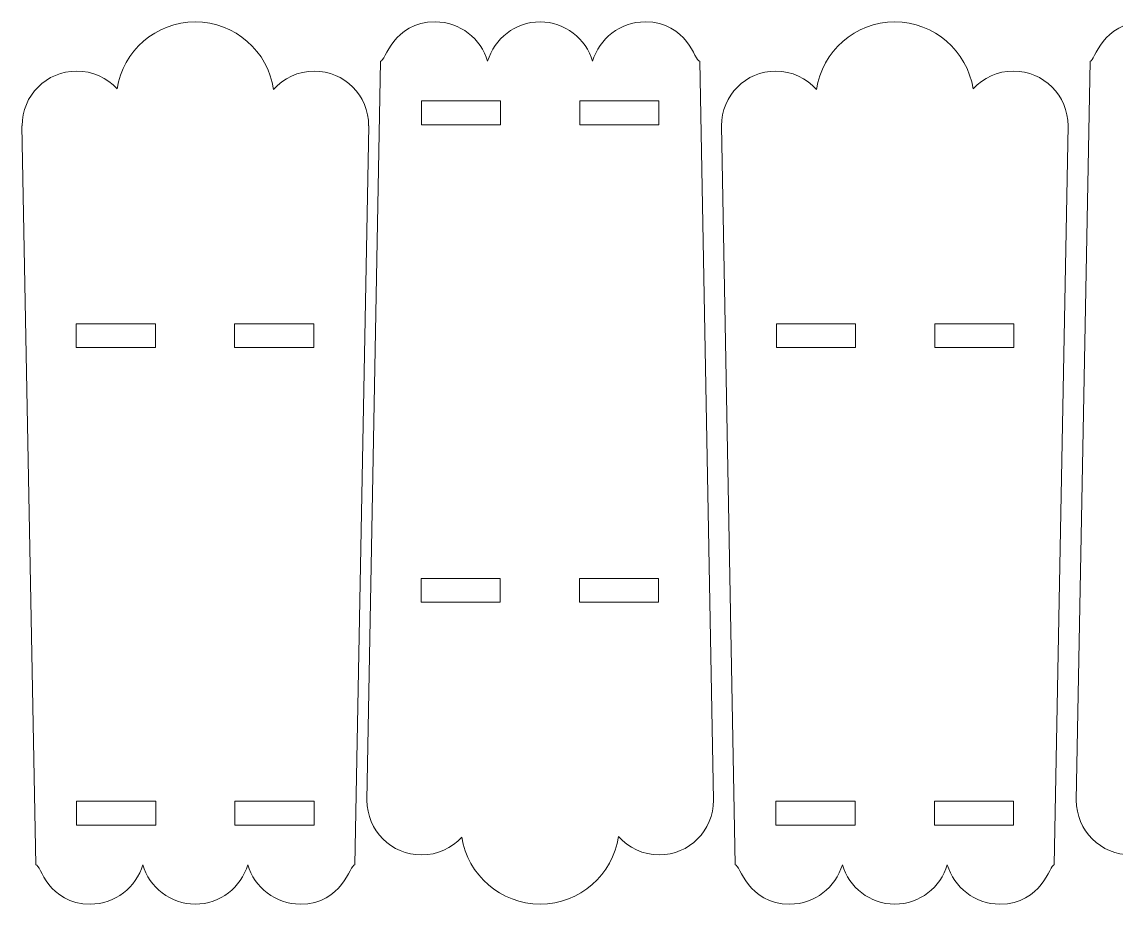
# Model space of a CAD drawing. Header units: centimetres. Extents: x -25.5 to 25.8, y -16.3 to 16.
# Drawn here: x -23.65 to -9.83, y 4.84 to 15.98 of the extents above; entities that cross this region are included whole.
import ezdxf

# ---------------------------------------------------------------- set-up
doc = ezdxf.new("R2010")
doc.units = ezdxf.units.CM
doc.header["$MEASUREMENT"] = 0
doc.layers.add('layer 1', color=7, linetype='Continuous')

msp = doc.modelspace()

# ---------------------------------------------------------------- linework, layer by layer
at = {"layer": 'layer 1', "color": 1, "lineweight": 20}
for points, knots in [([(-23.47454, 5.33982), (-23.41207, 5.33982), (-23.32609, 4.84214), (-22.78585, 4.84214), (-22.78585, 4.84214), (-22.4716, 4.84214), (-22.20647, 5.05236), (-22.12335, 5.33982), (-22.12335, 5.33982), (-22.12335, 5.33982), (-22.12331, 5.33982), (-22.12331, 5.33982), (-22.12331, 5.33982), (-22.04019, 5.05236), (-21.77507, 4.84215), (-21.46083, 4.84215), (-21.46083, 4.84215), (-21.14658, 4.84215), (-20.88146, 5.05236), (-20.79833, 5.33982), (-20.79833, 5.33982), (-20.79833, 5.33982), (-20.79813, 5.33982), (-20.79813, 5.33982), (-20.79813, 5.33982), (-20.715, 5.05236), (-20.44989, 4.84215), (-20.13565, 4.84215), (-20.13565, 4.84215), (-19.59331, 4.84215), (-19.51258, 5.33982), (-19.44505, 5.33982), (-19.44505, 5.33982), (-19.44505, 5.33982), (-19.27128, 14.66974), (-19.27128, 14.66974), (-19.27128, 14.66974), (-19.27128, 14.66974), (-19.27171, 14.66974), (-19.27171, 14.66974), (-19.27171, 14.66974), (-19.27171, 15.05059), (-19.57854, 15.35932), (-19.95707, 15.35932), (-19.95707, 15.35932), (-20.16191, 15.35932), (-20.34571, 15.26887), (-20.4713, 15.12554), (-20.4713, 15.12554), (-20.54171, 15.60892), (-20.95785, 15.98017), (-21.46075, 15.98017), (-21.46075, 15.98017), (-21.96061, 15.98017), (-22.37479, 15.61341), (-22.44892, 15.13432), (-22.44892, 15.13432), (-22.57503, 15.27257), (-22.75663, 15.35932), (-22.95851, 15.35932), (-22.95851, 15.35932), (-23.33935, 15.35932), (-23.64808, 15.05059), (-23.64808, 14.66974), (-23.64808, 14.66974), (-23.64808, 14.66974), (-23.65022, 14.66974), (-23.65022, 14.66974), (-23.65022, 14.66974), (-23.65022, 14.66974), (-23.47454, 5.33982), (-23.47454, 5.33982)], [0, 0, 0, 0, 0.05263158, 0.05263158, 0.05263158, 0.05263158, 0.10526316, 0.10526316, 0.10526316, 0.10526316, 0.15789474, 0.15789474, 0.15789474, 0.15789474, 0.21052632, 0.21052632, 0.21052632, 0.21052632, 0.26315789, 0.26315789, 0.26315789, 0.26315789, 0.31578947, 0.31578947, 0.31578947, 0.31578947, 0.36842105, 0.36842105, 0.36842105, 0.36842105, 0.42105263, 0.42105263, 0.42105263, 0.42105263, 0.47368421, 0.47368421, 0.47368421, 0.47368421, 0.52631579, 0.52631579, 0.52631579, 0.52631579, 0.57894737, 0.57894737, 0.57894737, 0.57894737, 0.63157895, 0.63157895, 0.63157895, 0.63157895, 0.68421053, 0.68421053, 0.68421053, 0.68421053, 0.73684211, 0.73684211, 0.73684211, 0.73684211, 0.78947368, 0.78947368, 0.78947368, 0.78947368, 0.84210526, 0.84210526, 0.84210526, 0.84210526, 0.89473684, 0.89473684, 0.89473684, 0.89473684, 1, 1, 1, 1]), ([(-19.12018, 15.4825), (-19.05771, 15.4825), (-18.97173, 15.98018), (-18.43149, 15.98018), (-18.43149, 15.98018), (-18.11724, 15.98018), (-17.85211, 15.76996), (-17.76899, 15.4825), (-17.76899, 15.4825), (-17.76899, 15.4825), (-17.76895, 15.4825), (-17.76895, 15.4825), (-17.76895, 15.4825), (-17.68583, 15.76996), (-17.42071, 15.98017), (-17.10647, 15.98017), (-17.10647, 15.98017), (-16.79222, 15.98017), (-16.5271, 15.76996), (-16.44397, 15.4825), (-16.44397, 15.4825), (-16.44397, 15.4825), (-16.44377, 15.4825), (-16.44377, 15.4825), (-16.44377, 15.4825), (-16.36064, 15.76996), (-16.09553, 15.98017), (-15.78129, 15.98017), (-15.78129, 15.98017), (-15.23895, 15.98017), (-15.15822, 15.4825), (-15.09069, 15.4825), (-15.09069, 15.4825), (-15.09069, 15.4825), (-14.91692, 6.15258), (-14.91692, 6.15258), (-14.91692, 6.15258), (-14.91692, 6.15258), (-14.91735, 6.15258), (-14.91735, 6.15258), (-14.91735, 6.15258), (-14.91735, 5.77173), (-15.22418, 5.463), (-15.60271, 5.463), (-15.60271, 5.463), (-15.80755, 5.463), (-15.99135, 5.55345), (-16.11694, 5.69678), (-16.11694, 5.69678), (-16.18735, 5.2134), (-16.60349, 4.84215), (-17.10639, 4.84215), (-17.10639, 4.84215), (-17.60625, 4.84215), (-18.02043, 5.20891), (-18.09456, 5.688), (-18.09456, 5.688), (-18.22067, 5.54975), (-18.40227, 5.463), (-18.60415, 5.463), (-18.60415, 5.463), (-18.98499, 5.463), (-19.29372, 5.77173), (-19.29372, 6.15258), (-19.29372, 6.15258), (-19.29372, 6.15258), (-19.29586, 6.15258), (-19.29586, 6.15258), (-19.29586, 6.15258), (-19.29586, 6.15258), (-19.12018, 15.4825), (-19.12018, 15.4825)], [0, 0, 0, 0, 0.05263158, 0.05263158, 0.05263158, 0.05263158, 0.10526316, 0.10526316, 0.10526316, 0.10526316, 0.15789474, 0.15789474, 0.15789474, 0.15789474, 0.21052632, 0.21052632, 0.21052632, 0.21052632, 0.26315789, 0.26315789, 0.26315789, 0.26315789, 0.31578947, 0.31578947, 0.31578947, 0.31578947, 0.36842105, 0.36842105, 0.36842105, 0.36842105, 0.42105263, 0.42105263, 0.42105263, 0.42105263, 0.47368421, 0.47368421, 0.47368421, 0.47368421, 0.52631579, 0.52631579, 0.52631579, 0.52631579, 0.57894737, 0.57894737, 0.57894737, 0.57894737, 0.63157895, 0.63157895, 0.63157895, 0.63157895, 0.68421053, 0.68421053, 0.68421053, 0.68421053, 0.73684211, 0.73684211, 0.73684211, 0.73684211, 0.78947368, 0.78947368, 0.78947368, 0.78947368, 0.84210526, 0.84210526, 0.84210526, 0.84210526, 0.89473684, 0.89473684, 0.89473684, 0.89473684, 1, 1, 1, 1]), ([(-10.61366, 5.33983), (-10.67613, 5.33983), (-10.76211, 4.84215), (-11.30235, 4.84215), (-11.30235, 4.84215), (-11.6166, 4.84215), (-11.88173, 5.05237), (-11.96485, 5.33983), (-11.96485, 5.33983), (-11.96485, 5.33983), (-11.96489, 5.33983), (-11.96489, 5.33983), (-11.96489, 5.33983), (-12.04801, 5.05237), (-12.31313, 4.84216), (-12.62737, 4.84216), (-12.62737, 4.84216), (-12.94162, 4.84216), (-13.20674, 5.05237), (-13.28987, 5.33983), (-13.28987, 5.33983), (-13.28987, 5.33983), (-13.29007, 5.33983), (-13.29007, 5.33983), (-13.29007, 5.33983), (-13.3732, 5.05237), (-13.63831, 4.84216), (-13.95255, 4.84216), (-13.95255, 4.84216), (-14.49489, 4.84216), (-14.57562, 5.33983), (-14.64315, 5.33983), (-14.64315, 5.33983), (-14.64315, 5.33983), (-14.81692, 14.66975), (-14.81692, 14.66975), (-14.81692, 14.66975), (-14.81692, 14.66975), (-14.81649, 14.66975), (-14.81649, 14.66975), (-14.81649, 14.66975), (-14.81649, 15.0506), (-14.50966, 15.35933), (-14.13113, 15.35933), (-14.13113, 15.35933), (-13.92629, 15.35933), (-13.74249, 15.26888), (-13.6169, 15.12555), (-13.6169, 15.12555), (-13.54649, 15.60893), (-13.13035, 15.98018), (-12.62745, 15.98018), (-12.62745, 15.98018), (-12.12759, 15.98018), (-11.71341, 15.61342), (-11.63928, 15.13433), (-11.63928, 15.13433), (-11.51317, 15.27258), (-11.33157, 15.35933), (-11.12969, 15.35933), (-11.12969, 15.35933), (-10.74885, 15.35933), (-10.44012, 15.0506), (-10.44012, 14.66975), (-10.44012, 14.66975), (-10.44012, 14.66975), (-10.43798, 14.66975), (-10.43798, 14.66975), (-10.43798, 14.66975), (-10.43798, 14.66975), (-10.61366, 5.33983), (-10.61366, 5.33983)], [0, 0, 0, 0, 0.05263158, 0.05263158, 0.05263158, 0.05263158, 0.10526316, 0.10526316, 0.10526316, 0.10526316, 0.15789474, 0.15789474, 0.15789474, 0.15789474, 0.21052632, 0.21052632, 0.21052632, 0.21052632, 0.26315789, 0.26315789, 0.26315789, 0.26315789, 0.31578947, 0.31578947, 0.31578947, 0.31578947, 0.36842105, 0.36842105, 0.36842105, 0.36842105, 0.42105263, 0.42105263, 0.42105263, 0.42105263, 0.47368421, 0.47368421, 0.47368421, 0.47368421, 0.52631579, 0.52631579, 0.52631579, 0.52631579, 0.57894737, 0.57894737, 0.57894737, 0.57894737, 0.63157895, 0.63157895, 0.63157895, 0.63157895, 0.68421053, 0.68421053, 0.68421053, 0.68421053, 0.73684211, 0.73684211, 0.73684211, 0.73684211, 0.78947368, 0.78947368, 0.78947368, 0.78947368, 0.84210526, 0.84210526, 0.84210526, 0.84210526, 0.89473684, 0.89473684, 0.89473684, 0.89473684, 1, 1, 1, 1]), ([(-10.1623, 15.4825), (-10.09983, 15.4825), (-10.01385, 15.98018), (-9.47361, 15.98018), (-9.47361, 15.98018), (-9.15936, 15.98018), (-8.89423, 15.76996), (-8.81111, 15.4825), (-8.81111, 15.4825), (-8.81111, 15.4825), (-8.81107, 15.4825), (-8.81107, 15.4825), (-8.81107, 15.4825), (-8.72795, 15.76996), (-8.46283, 15.98017), (-8.14859, 15.98017), (-8.14859, 15.98017), (-7.83434, 15.98017), (-7.56922, 15.76996), (-7.48609, 15.4825), (-7.48609, 15.4825), (-7.48609, 15.4825), (-7.48589, 15.4825), (-7.48589, 15.4825), (-7.48589, 15.4825), (-7.40276, 15.76996), (-7.13765, 15.98017), (-6.82341, 15.98017), (-6.82341, 15.98017), (-6.28107, 15.98017), (-6.20034, 15.4825), (-6.13281, 15.4825), (-6.13281, 15.4825), (-6.13281, 15.4825), (-5.95904, 6.15258), (-5.95904, 6.15258), (-5.95904, 6.15258), (-5.95904, 6.15258), (-5.95947, 6.15258), (-5.95947, 6.15258), (-5.95947, 6.15258), (-5.95947, 5.77173), (-6.2663, 5.463), (-6.64483, 5.463), (-6.64483, 5.463), (-6.84967, 5.463), (-7.03347, 5.55345), (-7.15906, 5.69678), (-7.15906, 5.69678), (-7.22947, 5.2134), (-7.64561, 4.84215), (-8.14851, 4.84215), (-8.14851, 4.84215), (-8.64837, 4.84215), (-9.06255, 5.20891), (-9.13668, 5.688), (-9.13668, 5.688), (-9.26279, 5.54975), (-9.44439, 5.463), (-9.64627, 5.463), (-9.64627, 5.463), (-10.02711, 5.463), (-10.33584, 5.77173), (-10.33584, 6.15258), (-10.33584, 6.15258), (-10.33584, 6.15258), (-10.33798, 6.15258), (-10.33798, 6.15258), (-10.33798, 6.15258), (-10.33798, 6.15258), (-10.1623, 15.4825), (-10.1623, 15.4825)], [0, 0, 0, 0, 0.05263158, 0.05263158, 0.05263158, 0.05263158, 0.10526316, 0.10526316, 0.10526316, 0.10526316, 0.15789474, 0.15789474, 0.15789474, 0.15789474, 0.21052632, 0.21052632, 0.21052632, 0.21052632, 0.26315789, 0.26315789, 0.26315789, 0.26315789, 0.31578947, 0.31578947, 0.31578947, 0.31578947, 0.36842105, 0.36842105, 0.36842105, 0.36842105, 0.42105263, 0.42105263, 0.42105263, 0.42105263, 0.47368421, 0.47368421, 0.47368421, 0.47368421, 0.52631579, 0.52631579, 0.52631579, 0.52631579, 0.57894737, 0.57894737, 0.57894737, 0.57894737, 0.63157895, 0.63157895, 0.63157895, 0.63157895, 0.68421053, 0.68421053, 0.68421053, 0.68421053, 0.73684211, 0.73684211, 0.73684211, 0.73684211, 0.78947368, 0.78947368, 0.78947368, 0.78947368, 0.84210526, 0.84210526, 0.84210526, 0.84210526, 0.89473684, 0.89473684, 0.89473684, 0.89473684, 1, 1, 1, 1]), ([(-18.60596, 14.9825), (-18.60596, 14.9825), (-17.60596, 14.9825), (-17.60596, 14.9825), (-17.60596, 14.9825), (-17.60596, 14.9825), (-17.60596, 14.6825), (-17.60596, 14.6825), (-17.60596, 14.6825), (-17.60596, 14.6825), (-18.60596, 14.6825), (-18.60596, 14.6825), (-18.60596, 14.6825), (-18.60596, 14.6825), (-18.60596, 14.9825), (-18.60596, 14.9825)], [0, 0, 0, 0, 0.2, 0.2, 0.2, 0.2, 0.4, 0.4, 0.4, 0.4, 0.6, 0.6, 0.6, 0.6, 1, 1, 1, 1]), ([(-16.60596, 14.9825), (-16.60596, 14.9825), (-15.60596, 14.9825), (-15.60596, 14.9825), (-15.60596, 14.9825), (-15.60596, 14.9825), (-15.60596, 14.6825), (-15.60596, 14.6825), (-15.60596, 14.6825), (-15.60596, 14.6825), (-16.60596, 14.6825), (-16.60596, 14.6825), (-16.60596, 14.6825), (-16.60596, 14.6825), (-16.60596, 14.9825), (-16.60596, 14.9825)], [0, 0, 0, 0, 0.2, 0.2, 0.2, 0.2, 0.4, 0.4, 0.4, 0.4, 0.6, 0.6, 0.6, 0.6, 1, 1, 1, 1]), ([(-22.96483, 11.86974), (-22.96483, 11.86974), (-21.96483, 11.86974), (-21.96483, 11.86974), (-21.96483, 11.86974), (-21.96483, 11.86974), (-21.96483, 12.16974), (-21.96483, 12.16974), (-21.96483, 12.16974), (-21.96483, 12.16974), (-22.96483, 12.16974), (-22.96483, 12.16974), (-22.96483, 12.16974), (-22.96483, 12.16974), (-22.96483, 11.86974), (-22.96483, 11.86974)], [0, 0, 0, 0, 0.2, 0.2, 0.2, 0.2, 0.4, 0.4, 0.4, 0.4, 0.6, 0.6, 0.6, 0.6, 1, 1, 1, 1]), ([(-20.96483, 11.86974), (-20.96483, 11.86974), (-19.96483, 11.86974), (-19.96483, 11.86974), (-19.96483, 11.86974), (-19.96483, 11.86974), (-19.96483, 12.16974), (-19.96483, 12.16974), (-19.96483, 12.16974), (-19.96483, 12.16974), (-20.96483, 12.16974), (-20.96483, 12.16974), (-20.96483, 12.16974), (-20.96483, 12.16974), (-20.96483, 11.86974), (-20.96483, 11.86974)], [0, 0, 0, 0, 0.2, 0.2, 0.2, 0.2, 0.4, 0.4, 0.4, 0.4, 0.6, 0.6, 0.6, 0.6, 1, 1, 1, 1]), ([(-13.12337, 11.86975), (-13.12337, 11.86975), (-14.12337, 11.86975), (-14.12337, 11.86975), (-14.12337, 11.86975), (-14.12337, 11.86975), (-14.12337, 12.16975), (-14.12337, 12.16975), (-14.12337, 12.16975), (-14.12337, 12.16975), (-13.12337, 12.16975), (-13.12337, 12.16975), (-13.12337, 12.16975), (-13.12337, 12.16975), (-13.12337, 11.86975), (-13.12337, 11.86975)], [0, 0, 0, 0, 0.2, 0.2, 0.2, 0.2, 0.4, 0.4, 0.4, 0.4, 0.6, 0.6, 0.6, 0.6, 1, 1, 1, 1]), ([(-11.12337, 11.86975), (-11.12337, 11.86975), (-12.12337, 11.86975), (-12.12337, 11.86975), (-12.12337, 11.86975), (-12.12337, 11.86975), (-12.12337, 12.16975), (-12.12337, 12.16975), (-12.12337, 12.16975), (-12.12337, 12.16975), (-11.12337, 12.16975), (-11.12337, 12.16975), (-11.12337, 12.16975), (-11.12337, 12.16975), (-11.12337, 11.86975), (-11.12337, 11.86975)], [0, 0, 0, 0, 0.2, 0.2, 0.2, 0.2, 0.4, 0.4, 0.4, 0.4, 0.6, 0.6, 0.6, 0.6, 1, 1, 1, 1]), ([(-18.61047, 8.95258), (-18.61047, 8.95258), (-17.61047, 8.95258), (-17.61047, 8.95258), (-17.61047, 8.95258), (-17.61047, 8.95258), (-17.61047, 8.65258), (-17.61047, 8.65258), (-17.61047, 8.65258), (-17.61047, 8.65258), (-18.61047, 8.65258), (-18.61047, 8.65258), (-18.61047, 8.65258), (-18.61047, 8.65258), (-18.61047, 8.95258), (-18.61047, 8.95258)], [0, 0, 0, 0, 0.2, 0.2, 0.2, 0.2, 0.4, 0.4, 0.4, 0.4, 0.6, 0.6, 0.6, 0.6, 1, 1, 1, 1]), ([(-16.61047, 8.95258), (-16.61047, 8.95258), (-15.61047, 8.95258), (-15.61047, 8.95258), (-15.61047, 8.95258), (-15.61047, 8.95258), (-15.61047, 8.65258), (-15.61047, 8.65258), (-15.61047, 8.65258), (-15.61047, 8.65258), (-16.61047, 8.65258), (-16.61047, 8.65258), (-16.61047, 8.65258), (-16.61047, 8.65258), (-16.61047, 8.95258), (-16.61047, 8.95258)], [0, 0, 0, 0, 0.2, 0.2, 0.2, 0.2, 0.4, 0.4, 0.4, 0.4, 0.6, 0.6, 0.6, 0.6, 1, 1, 1, 1]), ([(-22.96032, 5.83982), (-22.96032, 5.83982), (-21.96032, 5.83982), (-21.96032, 5.83982), (-21.96032, 5.83982), (-21.96032, 5.83982), (-21.96032, 6.13982), (-21.96032, 6.13982), (-21.96032, 6.13982), (-21.96032, 6.13982), (-22.96032, 6.13982), (-22.96032, 6.13982), (-22.96032, 6.13982), (-22.96032, 6.13982), (-22.96032, 5.83982), (-22.96032, 5.83982)], [0, 0, 0, 0, 0.2, 0.2, 0.2, 0.2, 0.4, 0.4, 0.4, 0.4, 0.6, 0.6, 0.6, 0.6, 1, 1, 1, 1]), ([(-20.96032, 5.83982), (-20.96032, 5.83982), (-19.96032, 5.83982), (-19.96032, 5.83982), (-19.96032, 5.83982), (-19.96032, 5.83982), (-19.96032, 6.13982), (-19.96032, 6.13982), (-19.96032, 6.13982), (-19.96032, 6.13982), (-20.96032, 6.13982), (-20.96032, 6.13982), (-20.96032, 6.13982), (-20.96032, 6.13982), (-20.96032, 5.83982), (-20.96032, 5.83982)], [0, 0, 0, 0, 0.2, 0.2, 0.2, 0.2, 0.4, 0.4, 0.4, 0.4, 0.6, 0.6, 0.6, 0.6, 1, 1, 1, 1]), ([(-13.12788, 5.83983), (-13.12788, 5.83983), (-14.12788, 5.83983), (-14.12788, 5.83983), (-14.12788, 5.83983), (-14.12788, 5.83983), (-14.12788, 6.13983), (-14.12788, 6.13983), (-14.12788, 6.13983), (-14.12788, 6.13983), (-13.12788, 6.13983), (-13.12788, 6.13983), (-13.12788, 6.13983), (-13.12788, 6.13983), (-13.12788, 5.83983), (-13.12788, 5.83983)], [0, 0, 0, 0, 0.2, 0.2, 0.2, 0.2, 0.4, 0.4, 0.4, 0.4, 0.6, 0.6, 0.6, 0.6, 1, 1, 1, 1]), ([(-11.12788, 5.83983), (-11.12788, 5.83983), (-12.12788, 5.83983), (-12.12788, 5.83983), (-12.12788, 5.83983), (-12.12788, 5.83983), (-12.12788, 6.13983), (-12.12788, 6.13983), (-12.12788, 6.13983), (-12.12788, 6.13983), (-11.12788, 6.13983), (-11.12788, 6.13983), (-11.12788, 6.13983), (-11.12788, 6.13983), (-11.12788, 5.83983), (-11.12788, 5.83983)], [0, 0, 0, 0, 0.2, 0.2, 0.2, 0.2, 0.4, 0.4, 0.4, 0.4, 0.6, 0.6, 0.6, 0.6, 1, 1, 1, 1])]:
    msp.add_open_spline(points, degree=3, knots=knots, dxfattribs=at)

doc.saveas('drawing.dxf')
